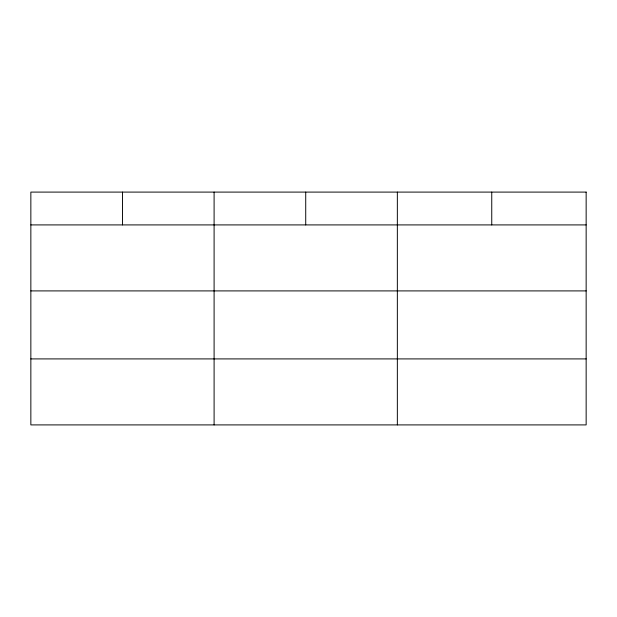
<?xml version="1.0" encoding="UTF-8"?>
<svg xmlns="http://www.w3.org/2000/svg" width="617" height="617" viewBox="0 0 617 617"><rect width="100%" height="100%" fill="white"/><g stroke="black" fill="none" stroke-linecap="round" stroke-linejoin="round"><path stroke-width="0.93" d="M30.85 224.912L586.15 224.912M30.85 290.908L586.15 290.908M30.85 358.909L586.15 358.909M491.749 192.095L491.749 224.912M397.348 192.095L397.348 424.905M305.724 192.095L305.724 224.912M214.099 192.095L214.099 424.905M122.475 192.095L122.475 224.912M586.15 192.095L30.85 192.095L30.85 424.905L586.15 424.905L586.15 192.095"/></g></svg>
